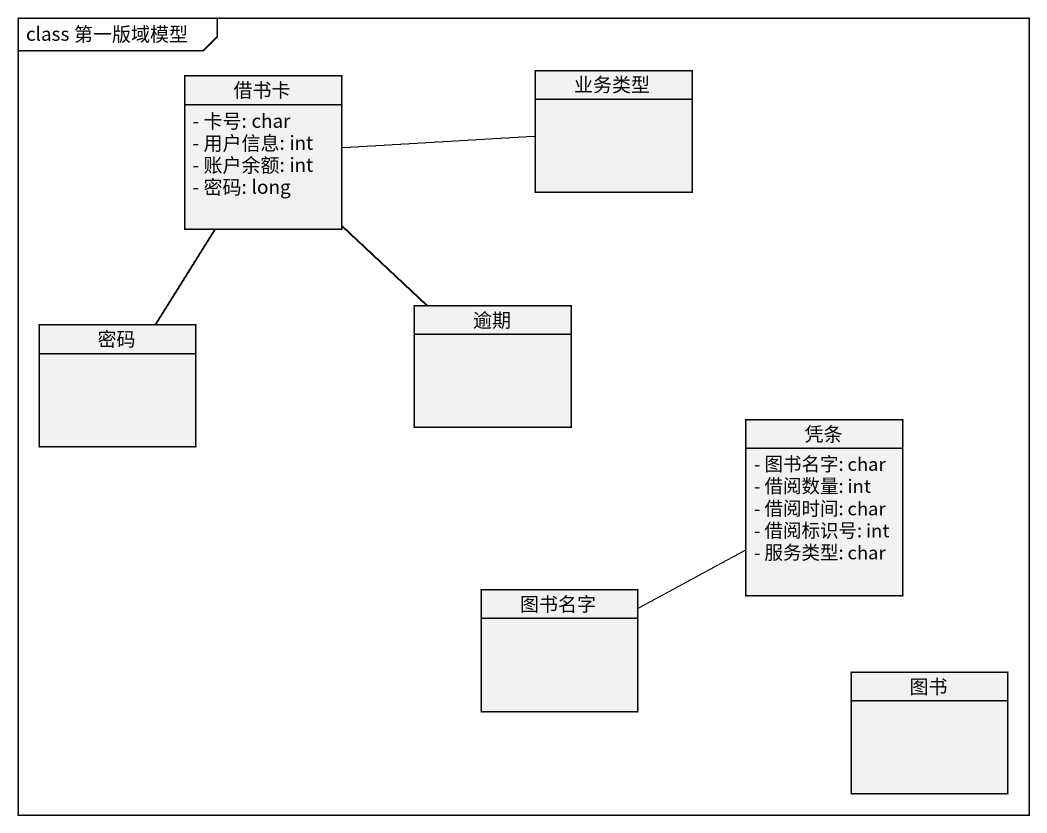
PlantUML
@startuml
mainframe class 第一版域模型
hide circle
hide empty members
skinparam classAttributeIconSize 0
class 借书卡 {
  - 卡号: char
  - 用户信息: int
  - 账户余额: int
  - 密码: long
}
class 业务类型
class 逾期
class 密码
class 凭条 {
  - 图书名字: char
  - 借阅数量: int
  - 借阅时间: char
  - 借阅标识号: int
  - 服务类型: char
}
class 图书名字
class 图书
借书卡 -right- 业务类型
借书卡 -- 逾期
借书卡 -- 密码
凭条 -left- 图书名字
@enduml
